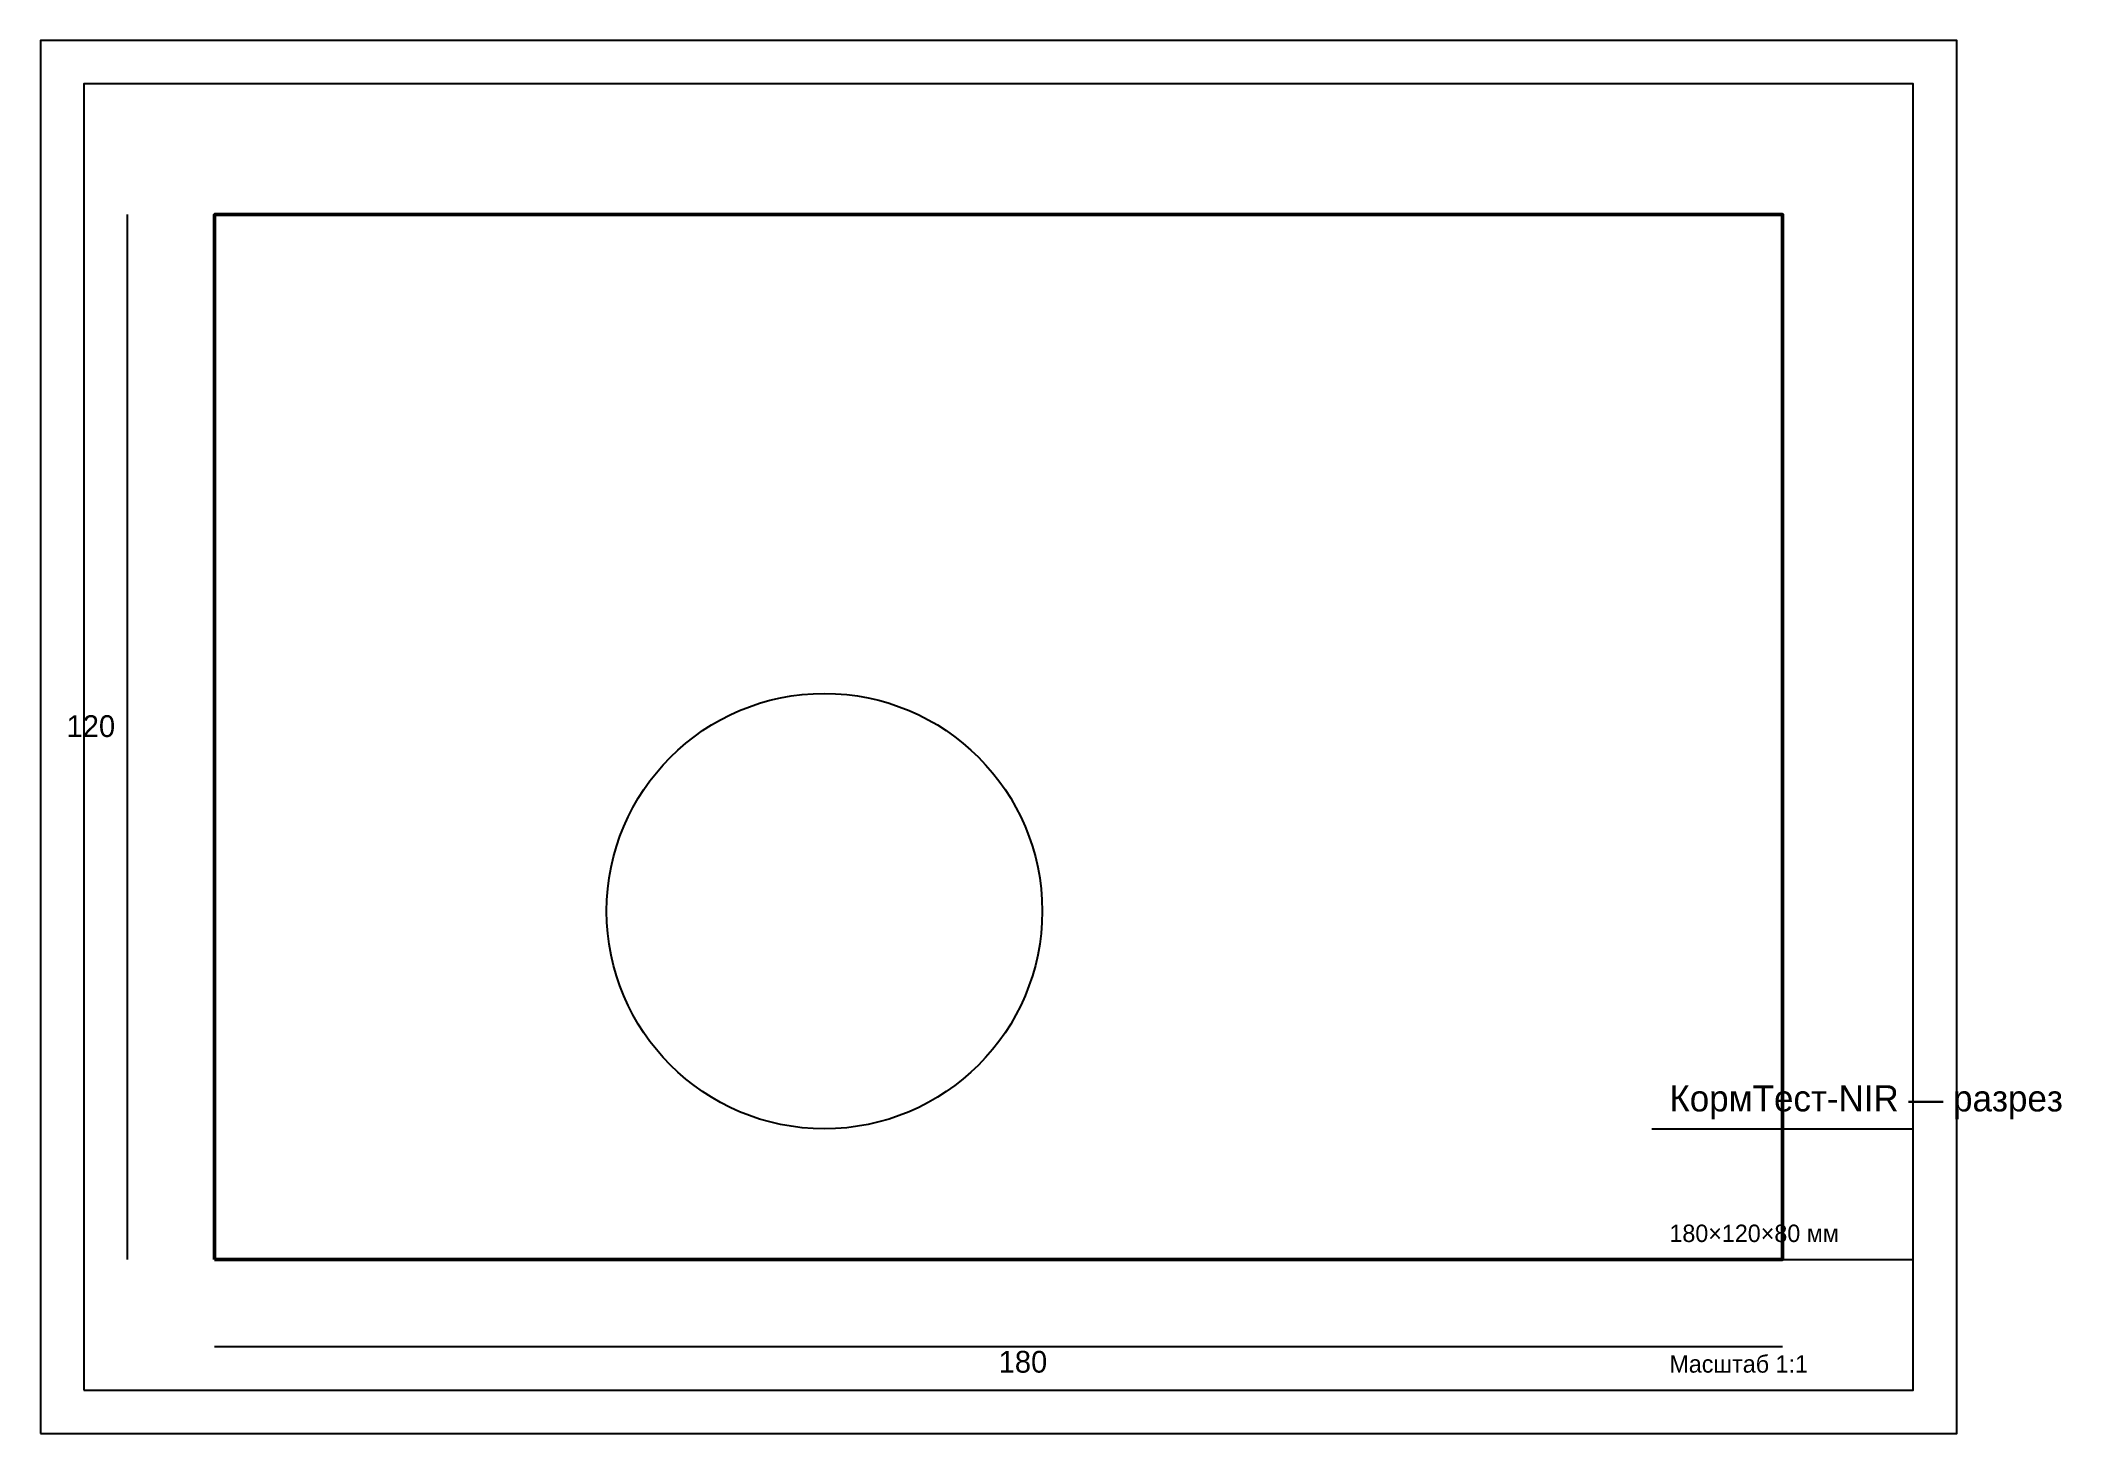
# Model space of a CAD drawing. Header units: millimetres. Extents: x 0 to 232, y 0 to 160.
import ezdxf

# ---------------------------------------------------------------- set-up
doc = ezdxf.new("R2010")
doc.units = ezdxf.units.MM

msp = doc.modelspace()

# ---------------------------------------------------------------- linework, layer by layer
for p, q in [((185, 35), (215, 35)), ((185, 20), (215, 20))]:
    msp.add_line(p, q)
for points in [[(0, 0), (220, 0), (220, 160), (0, 160), (0, 0)], [(5, 5), (215, 5), (215, 155), (5, 155), (5, 5)]]:
    msp.add_lwpolyline(points)
at = {"layer": 'Корпус', "lineweight": 50}
msp.add_lwpolyline([(20, 20), (200, 20), (200, 140), (20, 140), (20, 20)], dxfattribs=at)
at = {"layer": 'Корпус'}
msp.add_circle((90, 60), 25, dxfattribs=at)
at = {"layer": 'Размеры'}
for p, q in [((10, 20), (10, 140)), ((20, 10), (200, 10))]:
    msp.add_line(p, q, dxfattribs=at)

# ---------------------------------------------------------------- texts
for s, height, p in [('КормТест-NIR — разрез', 3, (187, 37)), ('180×120×80 мм', 2, (187, 22)), ('Масштаб 1:1', 2, (187, 7))]:
    msp.add_text(s, height=height).set_placement(p)
for s, p in [('120', (3, 80)), ('180', (110, 7))]:
    msp.add_text(s, height=2.5, dxfattribs=at).set_placement(p)

doc.saveas('drawing.dxf')
